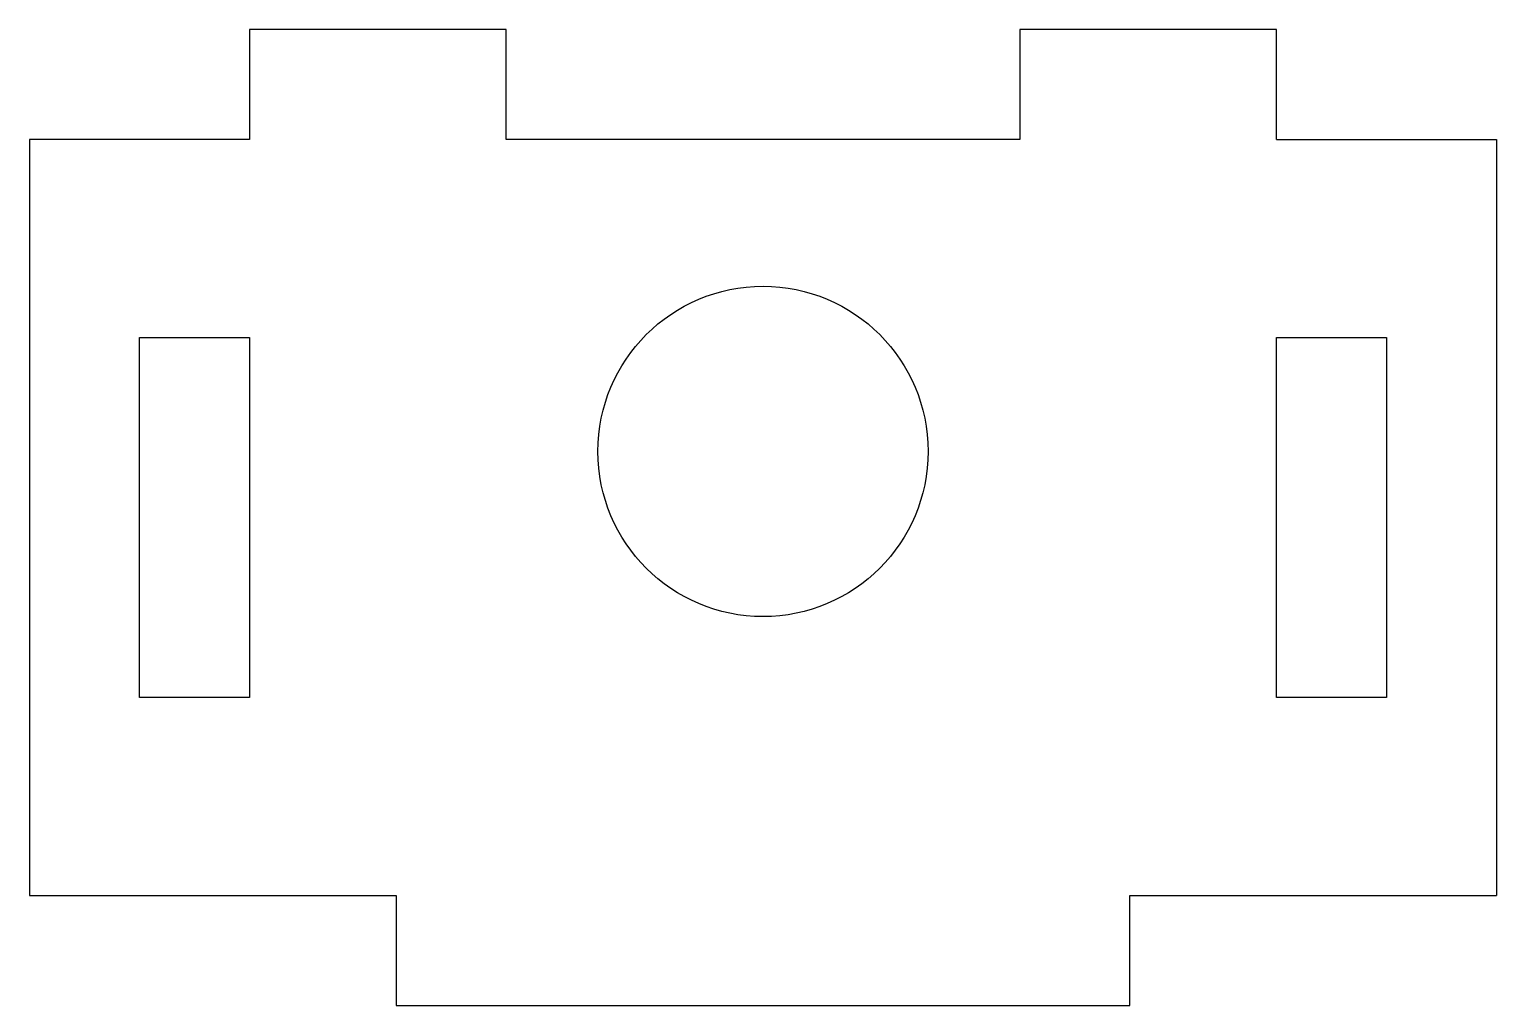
# Model space of a CAD drawing. Extents: x 0 to 40, y 49 to 75.6.
import ezdxf

# ---------------------------------------------------------------- set-up
doc = ezdxf.new("R2010")
doc.units = 0
doc.layers.get('0').update_dxf_attribs({"linetype": 'continuous'})

# ---------------------------------------------------------------- blocks, each defined once
blk = doc.blocks.new('PAD001')
at = {"color": 0}
for p, q in [((13, 75.6), (6, 75.6)), ((6, 75.6), (6, 72.6)), ((13, 72.6), (13, 75.6)), ((34, 75.6), (27, 75.6)), ((27, 75.6), (27, 72.6)), ((34, 72.6), (34, 75.6)), ((6, 72.6), (0, 72.6)), ((0, 72.6), (0, 52)), ((27, 72.6), (13, 72.6)), ((34, 72.6), (40, 72.6)), ((40, 72.6), (40, 52)), ((3, 67.2), (6, 67.2)), ((3, 57.4), (3, 67.2)), ((6, 67.2), (6, 57.4)), ((34, 67.2), (37, 67.2)), ((34, 57.4), (34, 67.2)), ((37, 67.2), (37, 57.4)), ((6, 57.4), (3, 57.4)), ((37, 57.4), (34, 57.4)), ((0, 52), (10, 52)), ((10, 52), (10, 49)), ((30, 49), (30, 52)), ((30, 52), (40, 52)), ((10, 49), (30, 49))]:
    blk.add_line(p, q, dxfattribs=at)
blk.add_circle((20, 64.1), 4.5, dxfattribs=at)

msp = doc.modelspace()

# ---------------------------------------------------------------- block references
at = {"color": 0}
msp.add_blockref('PAD001', (0, 0), dxfattribs=at)

doc.saveas('drawing.dxf')
